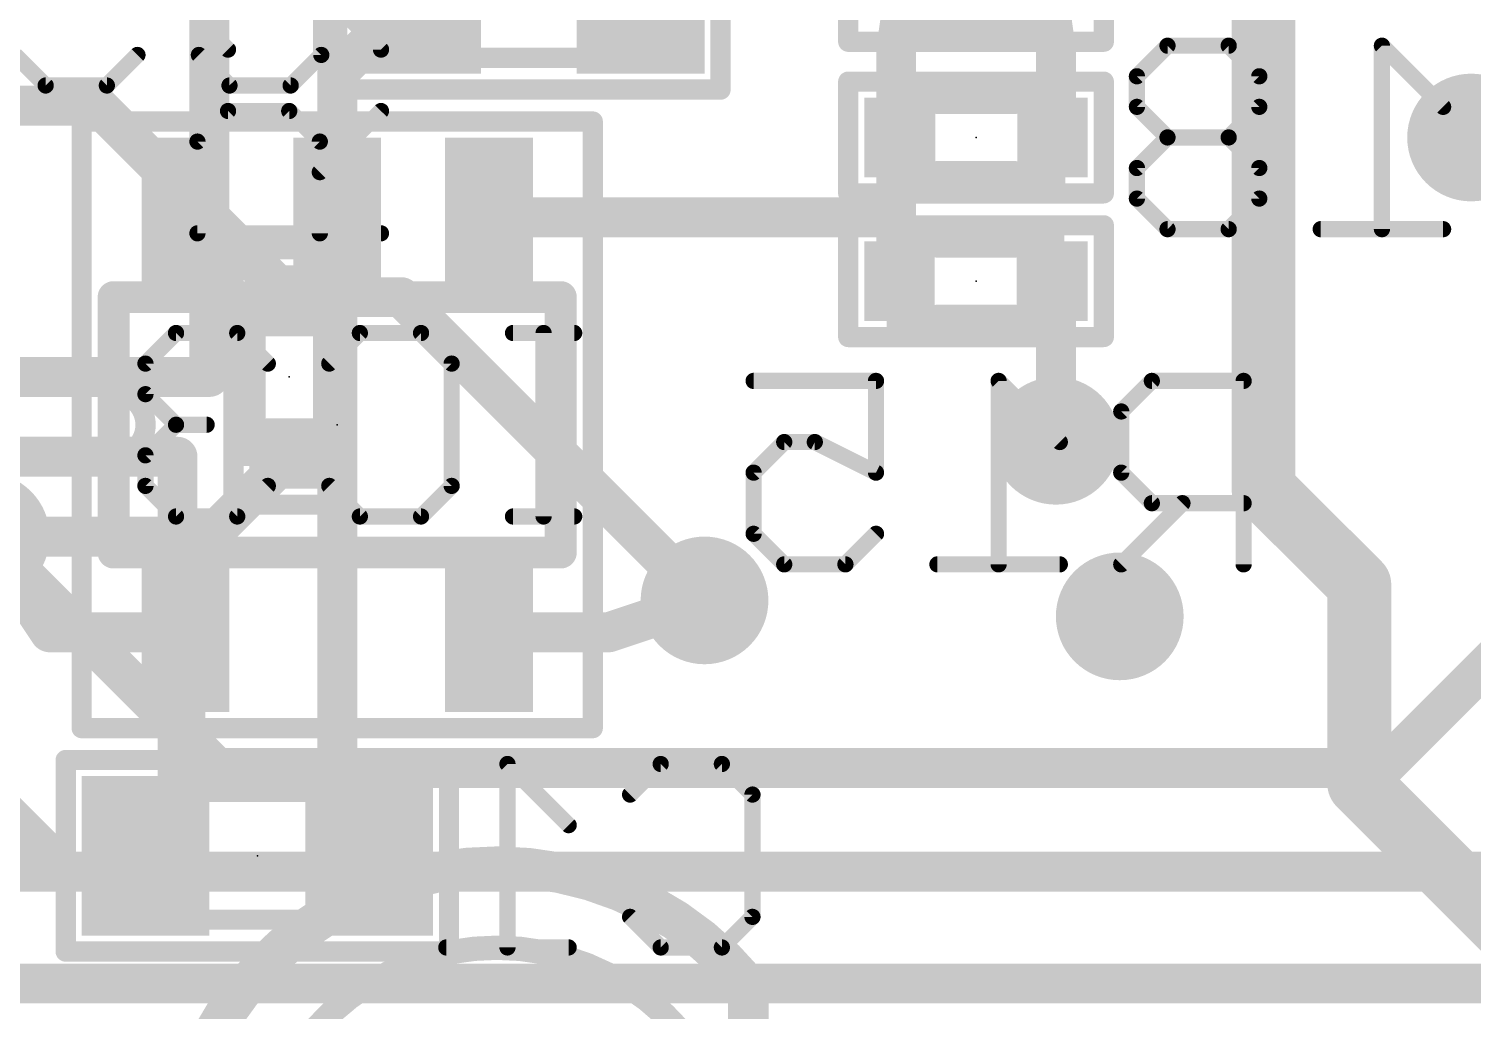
# Model space of a CAD drawing. Extents: x -10.2 to 70.2, y -5.2 to 30.2.
# Drawn here: x 24.07 to 33.11, y 12.13 to 18.28 of the extents above; entities that cross this region are included whole.
import ezdxf

# ---------------------------------------------------------------- set-up
doc = ezdxf.new("R2010")
doc.units = 0
for name, color, linetype in [('1', 22, 'CONTINUOUS'), ('16', 175, 'CONTINUOUS'), ('18', 82, 'CONTINUOUS'), ('21', 253, 'CONTINUOUS'), ('22', 253, 'CONTINUOUS'), ('23', 7, 'CONTINUOUS'), ('24', 7, 'CONTINUOUS'), ('25', 253, 'CONTINUOUS'), ('26', 253, 'CONTINUOUS'), ('51', 253, 'CONTINUOUS'), ('52', 253, 'CONTINUOUS')]:
    doc.layers.add(name, color=color, linetype=linetype)

# ---------------------------------------------------------------- blocks, each defined once
blk = doc.blocks.new('RECT')
blk.add_solid([(-0.5, -0.5), (0.5, -0.5), (-0.5, 0.5), (0.5, 0.5)])
blk = doc.blocks.new('ROUNDV')
at = {"const_width": 0.5}
blk.add_lwpolyline([(0, -0.25, 1), (0, 0.25, 1), (0, -0.25)], format="xyb", dxfattribs=at)

msp = doc.modelspace()

# ---------------------------------------------------------------- linework, layer by layer
at = {"layer": '1', "const_width": 0.25}
for points in [[(24.5, 17.8), (21.6, 17.8)], [(24.5, 17.8), (25.7, 16.6)], [(26.4, 16.6), (25.7, 16.6)], [(28.3, 14.7), (26.4, 16.6)], [(25.7, 15.6), (25.2, 15.1)], [(25.25, 13.65), (23.8, 15.1)], [(25.2, 15.1), (23.8, 15.1)], [(33.85, 14.95), (32.55, 13.65)], [(23.3, 14), (24.3, 13)], [(32.55, 13.65), (25.25, 13.65)], [(34.5, 13), (24.3, 13)], [(23.8, 12.3), (34.8, 12.3)]]:
    msp.add_lwpolyline(points, dxfattribs=at)
at = {"layer": '1', "const_width": 0.125}
for points in [[(24.5442, 17.8442, 1), (24.4558, 17.7558)], [(24.5, 17.7375, 1), (24.5, 17.8625)], [(25.7, 16.6625, 1), (25.7, 16.5375)], [(26.4442, 16.6442, 1), (26.3558, 16.5558)], [(26.4, 16.5375, 1), (26.4, 16.6625)], [(25.6558, 16.5558, 1), (25.7442, 16.6442)], [(25.7442, 15.5558, 1), (25.6558, 15.6442)], [(25.1558, 15.1442, 1), (25.2442, 15.0558)], [(25.2, 15.0375, 1), (25.2, 15.1625)], [(28.2558, 14.6558, 1), (28.3442, 14.7442)], [(25.25, 13.7125, 1), (25.25, 13.5875)], [(25.2058, 13.6058, 1), (25.2942, 13.6942)], [(32.5058, 13.6942, 1), (32.5942, 13.6058)], [(32.55, 13.5875, 1), (32.55, 13.7125)], [(24.3, 13.0625, 1), (24.3, 12.9375)], [(24.2558, 12.9558, 1), (24.3442, 13.0442)]]:
    msp.add_lwpolyline(points, format="xyb", dxfattribs=at)
at = {"layer": '16'}
for points, const_width in [([(25.2, 16.1), (25.2, 22.4)], 0.25), ([(31.8, 15.4), (31.8, 19.1)], 0.4), ([(26, 18), (26.5, 18.5)], 0.25), ([(29.5, 18.15), (29.55, 18.5)], 0.25), ([(30.45, 18.5), (30.5, 18.15)], 0.25), ([(29.5, 17.6), (29.5, 18.15)], 0.25), ([(30.5, 18.15), (30.5, 17.6)], 0.25), ([(26, 17.1), (26, 18)], 0.25), ([(29.5, 16.7), (29.5, 17.6)], 0.25), ([(26, 13.3), (26, 17.1)], 0.25), ([(26.95, 17.1), (29.5, 17.1)], 0.25), ([(29.5, 17.1), (29.5, 16.7)], 0.25), ([(30.5, 16.7), (30.5, 15.7)], 0.25), ([(18.7, 16.1), (25.2, 16.1)], 0.25), ([(30.5, 15.7), (30.5, 15.6)], 0.25), ([(25, 15.6), (15.5, 15.6)], 0.25), ([(25, 13), (25, 15.6)], 0.25), ([(32.4, 14.8), (31.8, 15.4)], 0.4), ([(23.8, 15.1), (24.2, 14.5)], 0.25), ([(32.4, 13.55), (32.4, 14.8)], 0.4), ([(28.3, 14.7), (27.7, 14.5)], 0.25), ([(24.2, 14.5), (25.05, 14.5)], 0.25), ([(25.05, 13.35), (25.05, 14.5)], 0.25), ([(27.7, 14.5), (26.95, 14.5)], 0.25), ([(33.5682, 12.3818), (32.4, 13.55)], 0.4), ([(24.8, 13.1), (25.05, 13.35)], 0.25), ([(26.2, 13.1), (26, 13.3)], 0.25), ([(17.9, 13), (25, 13)], 0.25)]:
    msp.add_lwpolyline(points, dxfattribs=dict(at, const_width=const_width))
for points, const_width in [([(29.5625, 18.15, 1), (29.4375, 18.15)], 0.125), ([(30.5625, 18.15, 1), (30.4375, 18.15)], 0.125), ([(29.4381, 18.1588, 1), (29.5619, 18.1412)], 0.125), ([(30.4381, 18.1412, 1), (30.5619, 18.1588)], 0.125), ([(26.0625, 18, 1), (25.9375, 18)], 0.125), ([(25.9558, 18.0442, 1), (26.0442, 17.9558)], 0.125), ([(29.5625, 17.6, 1), (29.4375, 17.6)], 0.125), ([(29.4375, 17.6, 1), (29.5625, 17.6)], 0.125), ([(30.4375, 17.6, 1), (30.5625, 17.6)], 0.125), ([(26.0625, 17.1, 1), (25.9375, 17.1)], 0.125), ([(26.95, 17.1625, 1), (26.95, 17.0375)], 0.125), ([(29.5625, 17.1, 1), (29.4375, 17.1)], 0.125), ([(29.5, 17.0375, 1), (29.5, 17.1625)], 0.125), ([(25.9375, 17.1, 1), (26.0625, 17.1)], 0.125), ([(30.5625, 16.7, 1), (30.4375, 16.7)], 0.125), ([(29.4375, 16.7, 1), (29.5625, 16.7)], 0.125), ([(29.4375, 16.7, 1), (29.5625, 16.7)], 0.125), ([(25.2, 16.0375, 1), (25.2, 16.1625)], 0.125), ([(25.1375, 16.1, 1), (25.2625, 16.1)], 0.125), ([(30.5625, 15.7, 1), (30.4375, 15.7)], 0.125), ([(25.0625, 15.6, 1), (24.9375, 15.6)], 0.125), ([(25, 15.5375, 1), (25, 15.6625)], 0.125), ([(30.4375, 15.7, 1), (30.5625, 15.7)], 0.125), ([(30.4375, 15.6, 1), (30.5625, 15.6)], 0.125), ([(31.8707, 15.4707, 1), (31.7293, 15.3293)], 0.2), ([(31.7, 15.4, 1), (31.9, 15.4)], 0.2), ([(32.5, 14.8, 1), (32.3, 14.8)], 0.2), ([(32.3293, 14.7293, 1), (32.4707, 14.8707)], 0.2), ([(28.3198, 14.6407, 1), (28.2802, 14.7593)], 0.125), ([(24.2, 14.5625, 1), (24.2, 14.4375)], 0.125), ([(24.148, 14.4653, 1), (24.252, 14.5347)], 0.125), ([(25.1125, 14.5, 1), (24.9875, 14.5)], 0.125), ([(25.05, 14.4375, 1), (25.05, 14.5625)], 0.125), ([(26.95, 14.5625, 1), (26.95, 14.4375)], 0.125), ([(27.6802, 14.5593, 1), (27.7198, 14.4407)], 0.125), ([(27.7, 14.4375, 1), (27.7, 14.5625)], 0.125), ([(32.4707, 13.6207, 1), (32.3293, 13.4793)], 0.2), ([(32.3, 13.55, 1), (32.5, 13.55)], 0.2), ([(25.0942, 13.3058, 1), (25.0058, 13.3942)], 0.125), ([(24.9875, 13.35, 1), (25.1125, 13.35)], 0.125), ([(26.0442, 13.3442, 1), (25.9558, 13.2558)], 0.125), ([(25.9375, 13.3, 1), (26.0625, 13.3)], 0.125), ([(24.7558, 13.1442, 1), (24.8442, 13.0558)], 0.125), ([(26.1558, 13.0558, 1), (26.2442, 13.1442)], 0.125), ([(25, 12.9375, 1), (25, 13.0625)], 0.125), ([(24.9375, 13, 1), (25.0625, 13)], 0.125)]:
    msp.add_lwpolyline(points, format="xyb", dxfattribs=dict(at, const_width=const_width))
at = {"layer": '21', "const_width": 0.127}
for points in [[(25.35, 15.3), (25.35, 16.9)], [(25.35, 16.9), (26.05, 16.9)], [(26.05, 16.9), (26.05, 15.3)], [(26.05, 15.3), (25.35, 15.3)]]:
    msp.add_lwpolyline(points, dxfattribs=at)
at = {"layer": '21'}
for points, const_width in [([(25.35, 16.9318, 1), (25.35, 16.8683)], 0.0635), ([(25.3818, 16.9, 1), (25.3183, 16.9)], 0.0635), ([(26.0817, 16.9, 1), (26.0183, 16.9)], 0.0635), ([(26.05, 16.8683, 1), (26.05, 16.9318)], 0.0635), ([(25.35, 15.3318, 1), (25.35, 15.2683)], 0.0635), ([(26.05, 15.2683, 1), (26.05, 15.3318)], 0.0635), ([(25.3183, 15.3, 1), (25.3818, 15.3)], 0.0635), ([(26.0183, 15.3, 1), (26.0817, 15.3)], 0.0635), ([(27, 13.032, 0.277), (25.2071, 11.9562)], 0.254), ([(28.561, 12.3009, 0.2226), (27, 13.032)], 0.254), ([(27, 13.0955, 1), (27, 12.9685)], 0.127), ([(27, 12.9685, 1), (27, 13.0955)], 0.127), ([(27, 12.524, 0.2361), (25.7808, 11.9144)], 0.1524), ([(28.2401, 11.8858, 0.2422), (27, 12.524)], 0.1524), ([(27, 12.5621, 1), (27, 12.4859)], 0.0762), ([(27, 12.4859, 1), (27, 12.5621)], 0.0762), ([(28.5122, 12.2602, 1), (28.6098, 12.3416)], 0.127)]:
    msp.add_lwpolyline(points, format="xyb", dxfattribs=dict(at, const_width=const_width))
at = {"layer": '22'}
for points, const_width in [([(26, 19.1), (26, 17.9)], 0.127), ([(28.4, 17.9), (28.4, 19.1)], 0.127), ([(29.2, 18.8), (29.2, 18.2)], 0.127), ([(30.8, 18.2), (30.8, 18.8)], 0.127), ([(29.2, 18.2), (30.8, 18.2)], 0.127), ([(30.8, 17.95), (29.2, 17.95)], 0.127), ([(29.2, 17.95), (29.2, 17.25)], 0.127), ([(30.8, 17.25), (30.8, 17.95)], 0.127), ([(26, 17.9), (28.4, 17.9)], 0.127), ([(27.6, 17.7), (24.4, 17.7)], 0.127), ([(24.4, 17.7), (24.4, 13.9)], 0.127), ([(27.6, 13.9), (27.6, 17.7)], 0.127), ([(29.2, 17.25), (30.8, 17.25)], 0.127), ([(30.8, 17.05), (29.2, 17.05)], 0.127), ([(29.2, 17.05), (29.2, 16.35)], 0.127), ([(30.8, 16.35), (30.8, 17.05)], 0.127), ([(24.6, 16), (24.6, 16.3)], 0.2), ([(27.4, 15.3), (27.4, 16.3)], 0.2), ([(29.2, 16.35), (30.8, 16.35)], 0.127), ([(24.6, 15.6), (24.6, 16)], 0.2), ([(24.6, 15.3), (24.6, 15.6)], 0.2), ([(25.6, 15), (26.4, 15)], 0.2), ([(24.4, 13.9), (27.6, 13.9)], 0.127), ([(26.7, 13.7), (24.3, 13.7)], 0.127), ([(24.3, 13.7), (24.3, 12.5)], 0.127), ([(26.7, 12.5), (26.7, 13.7)], 0.127), ([(24.3, 12.5), (26.7, 12.5)], 0.127), ([(40, 12.27), (20, 12.27)], 0.127)]:
    msp.add_lwpolyline(points, dxfattribs=dict(at, const_width=const_width))
for points, const_width in [([(29.2, 18.2317, 1), (29.2, 18.1683)], 0.0635), ([(30.8, 18.1683, 1), (30.8, 18.2317)], 0.0635), ([(29.1683, 18.2, 1), (29.2318, 18.2)], 0.0635), ([(30.7683, 18.2, 1), (30.8317, 18.2)], 0.0635), ([(29.2318, 17.95, 1), (29.1683, 17.95)], 0.0635), ([(29.2, 17.9817, 1), (29.2, 17.9183)], 0.0635), ([(30.8317, 17.95, 1), (30.7683, 17.95)], 0.0635), ([(30.8, 17.9183, 1), (30.8, 17.9817)], 0.0635), ([(26, 17.9318, 1), (26, 17.8683)], 0.0635), ([(25.9683, 17.9, 1), (26.0317, 17.9)], 0.0635), ([(28.3683, 17.9, 1), (28.4318, 17.9)], 0.0635), ([(28.4, 17.8683, 1), (28.4, 17.9318)], 0.0635), ([(24.4, 17.7317, 1), (24.4, 17.6683)], 0.0635), ([(24.4318, 17.7, 1), (24.3683, 17.7)], 0.0635), ([(27.6318, 17.7, 1), (27.5683, 17.7)], 0.0635), ([(27.6, 17.6683, 1), (27.6, 17.7317)], 0.0635), ([(29.2, 17.2817, 1), (29.2, 17.2183)], 0.0635), ([(29.1683, 17.25, 1), (29.2318, 17.25)], 0.0635), ([(30.7683, 17.25, 1), (30.8317, 17.25)], 0.0635), ([(30.8, 17.2183, 1), (30.8, 17.2817)], 0.0635), ([(29.2, 17.0817, 1), (29.2, 17.0183)], 0.0635), ([(29.2318, 17.05, 1), (29.1683, 17.05)], 0.0635), ([(30.8317, 17.05, 1), (30.7683, 17.05)], 0.0635), ([(30.8, 17.0183, 1), (30.8, 17.0817)], 0.0635), ([(24.65, 16.3, 1), (24.55, 16.3)], 0.1), ([(27.45, 16.3, 1), (27.35, 16.3)], 0.1), ([(29.2, 16.3818, 1), (29.2, 16.3183)], 0.0635), ([(29.1683, 16.35, 1), (29.2318, 16.35)], 0.0635), ([(30.7683, 16.35, 1), (30.8317, 16.35)], 0.0635), ([(30.8, 16.3183, 1), (30.8, 16.3818)], 0.0635), ([(24.65, 16, 1), (24.55, 16)], 0.1), ([(24.55, 16, 1), (24.65, 16)], 0.1), ([(24.6, 15.6, 1), (24.6, 16)], 0.127), ([(24.6, 16.0317, 1), (24.6, 15.9682)], 0.0635), ([(24.65, 15.6, 1), (24.55, 15.6)], 0.1), ([(24.55, 15.6, 1), (24.65, 15.6)], 0.1), ([(24.6, 15.6318, 1), (24.6, 15.5683)], 0.0635), ([(24.55, 15.3, 1), (24.65, 15.3)], 0.1), ([(27.35, 15.3, 1), (27.45, 15.3)], 0.1), ([(25.6, 15.05, 1), (25.6, 14.95)], 0.1), ([(26.4, 14.95, 1), (26.4, 15.05)], 0.1), ([(24.4, 13.9318, 1), (24.4, 13.8682)], 0.0635), ([(24.3683, 13.9, 1), (24.4318, 13.9)], 0.0635), ([(27.5683, 13.9, 1), (27.6318, 13.9)], 0.0635), ([(27.6, 13.8682, 1), (27.6, 13.9318)], 0.0635), ([(24.3, 13.7318, 1), (24.3, 13.6683)], 0.0635), ([(24.3317, 13.7, 1), (24.2683, 13.7)], 0.0635), ([(26.7318, 13.7, 1), (26.6683, 13.7)], 0.0635), ([(26.7, 13.6683, 1), (26.7, 13.7318)], 0.0635), ([(24.3, 12.5318, 1), (24.3, 12.4682)], 0.0635), ([(26.7, 12.4682, 1), (26.7, 12.5318)], 0.0635), ([(24.2683, 12.5, 1), (24.3317, 12.5)], 0.0635), ([(26.6683, 12.5, 1), (26.7318, 12.5)], 0.0635)]:
    msp.add_lwpolyline(points, format="xyb", dxfattribs=dict(at, const_width=const_width))
at = {"layer": '23'}
msp.add_point((25.7, 16.1), dxfattribs=at)
at = {"layer": '24'}
for p in [(30, 17.6), (30, 16.7), (26, 15.8), (25.5, 13.1)]:
    msp.add_point(p, dxfattribs=at)
at = {"layer": '25', "const_width": 0.1016}
for points in [[(26.2742, 18.1508), (25.5079, 18.917)], [(26.2742, 18.917), (26.2742, 18.1508)], [(25.1248, 18.3424), (25.3164, 18.1508)], [(25.1248, 17.5745), (25.3164, 17.7661)], [(25.3164, 17.7661), (25.6995, 17.7661)], [(25.6995, 17.7661), (25.8911, 17.5745)], [(25.8911, 17.3829), (26.2742, 17.7661)], [(25.1248, 16.9998), (25.1248, 17.5745)], [(25.8911, 17.5745), (25.8911, 16.9998)], [(26.2742, 16.9998), (25.1248, 16.9998)]]:
    msp.add_lwpolyline(points, dxfattribs=at)
at = {"layer": '25', "const_width": 0.0508}
for points in [[(25.2984, 18.1328, 1), (25.3343, 18.1688)], [(26.2488, 18.1508, 1), (26.2996, 18.1508)], [(26.2562, 18.1328, 1), (26.2922, 18.1688)], [(25.3164, 17.7915, 1), (25.3164, 17.7407)], [(25.3343, 17.7481, 1), (25.2984, 17.784)], [(25.7175, 17.784, 1), (25.6815, 17.7481)], [(25.6995, 17.7407, 1), (25.6995, 17.7915)], [(26.2922, 17.7481, 1), (26.2562, 17.784)], [(25.1502, 17.5745, 1), (25.0994, 17.5745)], [(25.9165, 17.5745, 1), (25.8657, 17.5745)], [(25.1069, 17.5925, 1), (25.1428, 17.5565)], [(25.8731, 17.5565, 1), (25.909, 17.5925)], [(25.8731, 17.4009, 1), (25.909, 17.365)], [(25.1248, 17.0252, 1), (25.1248, 16.9744)], [(25.0994, 16.9998, 1), (25.1502, 16.9998)], [(25.8657, 16.9998, 1), (25.9165, 16.9998)], [(26.2742, 16.9744, 1), (26.2742, 17.0252)]]:
    msp.add_lwpolyline(points, format="xyb", dxfattribs=at)
at = {"layer": '26', "const_width": 0.1016}
for points in [[(25.9002, 18.8836), (25.9002, 18.1174)], [(23.9829, 18.1174), (24.1745, 17.9258)], [(24.5576, 17.9258), (24.7492, 18.1174)], [(25.3255, 17.9258), (25.1339, 18.1174)], [(25.9002, 18.1174), (25.7086, 17.9258)], [(31.199, 18.1752), (31.0075, 17.9836)], [(31.5822, 18.1752), (31.199, 18.1752)], [(31.7737, 17.9836), (31.5822, 18.1752)], [(32.9247, 17.7921), (32.5416, 18.1752)], [(32.5416, 18.1752), (32.5416, 17.0258)], [(31.0075, 17.9836), (31.0075, 17.7921)], [(31.7737, 17.7921), (31.7737, 17.9836)], [(24.1745, 17.9258), (24.5576, 17.9258)], [(25.7086, 17.9258), (25.3255, 17.9258)], [(31.0075, 17.7921), (31.199, 17.6005)], [(31.5822, 17.6005), (31.7737, 17.7921)], [(31.199, 17.6005), (31.0075, 17.4089)], [(31.5822, 17.6005), (31.199, 17.6005)], [(31.7737, 17.4089), (31.5822, 17.6005)], [(31.0075, 17.4089), (31.0075, 17.2174)], [(31.7737, 17.2174), (31.7737, 17.4089)], [(31.0075, 17.2174), (31.199, 17.0258)], [(31.5822, 17.0258), (31.7737, 17.2174)], [(31.199, 17.0258), (31.5822, 17.0258)], [(32.9247, 17.0258), (32.1584, 17.0258)], [(24.9909, 16.3752), (24.7993, 16.1836)], [(25.374, 16.3752), (24.9909, 16.3752)], [(25.5655, 16.1836), (25.374, 16.3752)], [(25.9503, 16.1836), (26.1418, 16.3752)], [(26.1418, 16.3752), (26.525, 16.3752)], [(26.525, 16.3752), (26.7165, 16.1836)], [(27.4838, 16.3752), (27.1007, 16.3752)], [(27.2923, 15.2258), (27.2923, 16.3752)], [(24.7993, 16.1836), (24.7993, 15.9921)], [(26.7165, 16.1836), (26.7165, 15.4174)], [(28.6075, 16.0752), (29.3737, 16.0752)], [(29.3737, 16.0752), (29.3737, 15.5005)], [(30.5247, 15.6921), (30.1416, 16.0752)], [(30.1416, 16.0752), (30.1416, 14.9258)], [(31.101, 16.0752), (30.9094, 15.8836)], [(31.6757, 16.0752), (31.101, 16.0752)], [(31.6757, 14.9258), (31.6757, 16.0752)], [(24.7993, 15.9921), (24.9909, 15.8005)], [(30.9094, 15.8836), (30.9094, 15.5005)], [(24.9909, 15.8005), (24.7993, 15.6089)], [(24.9909, 15.8005), (25.1824, 15.8005)], [(28.799, 15.6921), (28.6075, 15.5005)], [(28.9906, 15.6921), (28.799, 15.6921)], [(29.3737, 15.5005), (28.9906, 15.6921)], [(24.7993, 15.6089), (24.7993, 15.4174)], [(28.6075, 15.5005), (28.6075, 15.1174)], [(30.9094, 15.5005), (31.101, 15.3089)], [(24.7993, 15.4174), (24.9909, 15.2258)], [(25.374, 15.2258), (25.5655, 15.4174)], [(26.1418, 15.2258), (25.9503, 15.4174)], [(26.7165, 15.4174), (26.525, 15.2258)], [(24.9909, 15.2258), (25.374, 15.2258)], [(26.525, 15.2258), (26.1418, 15.2258)], [(27.4838, 15.2258), (27.1007, 15.2258)], [(31.2926, 15.3089), (30.9094, 14.9258)], [(31.101, 15.3089), (31.6757, 15.3089)], [(28.6075, 15.1174), (28.799, 14.9258)], [(29.1822, 14.9258), (29.3737, 15.1174)], [(28.799, 14.9258), (29.1822, 14.9258)], [(30.5247, 14.9258), (29.7584, 14.9258)], [(27.4492, 13.2921), (27.0661, 13.6752)], [(27.0661, 13.6752), (27.0661, 12.5258)], [(27.8339, 13.4836), (28.0255, 13.6752)], [(28.0255, 13.6752), (28.4086, 13.6752)], [(28.4086, 13.6752), (28.6002, 13.4836)], [(28.6002, 13.4836), (28.6002, 12.7174)], [(28.0255, 12.5258), (27.8339, 12.7174)], [(28.6002, 12.7174), (28.4086, 12.5258)], [(27.4492, 12.5258), (26.683, 12.5258)], [(28.4086, 12.5258), (28.0255, 12.5258)]]:
    msp.add_lwpolyline(points, dxfattribs=at)
at = {"layer": '26', "const_width": 0.0508}
for points in [[(24.7672, 18.0994, 1), (24.7312, 18.1353)], [(25.1519, 18.1353, 1), (25.116, 18.0994)], [(25.9181, 18.0994, 1), (25.8822, 18.1353)], [(31.199, 18.2006, 1), (31.199, 18.1498)], [(31.217, 18.1572, 1), (31.1811, 18.1931)], [(31.6001, 18.1931, 1), (31.5642, 18.1572)], [(31.5822, 18.1498, 1), (31.5822, 18.2006)], [(32.567, 18.1752, 1), (32.5162, 18.1752)], [(32.5595, 18.1931, 1), (32.5236, 18.1572)], [(25.8748, 18.1174, 1), (25.9256, 18.1174)], [(31.0329, 17.9836, 1), (30.9821, 17.9836)], [(30.9895, 18.0016, 1), (31.0254, 17.9657)], [(31.7991, 17.9836, 1), (31.7483, 17.9836)], [(31.7558, 17.9657, 1), (31.7917, 18.0016)], [(24.1745, 17.9512, 1), (24.1745, 17.9004)], [(24.1565, 17.9078, 1), (24.1925, 17.9438)], [(24.5397, 17.9438, 1), (24.5756, 17.9078)], [(24.5576, 17.9004, 1), (24.5576, 17.9512)], [(25.3255, 17.9512, 1), (25.3255, 17.9004)], [(25.3075, 17.9078, 1), (25.3435, 17.9438)], [(25.6907, 17.9438, 1), (25.7266, 17.9078)], [(25.7086, 17.9004, 1), (25.7086, 17.9512)], [(31.0254, 17.81, 1), (30.9895, 17.7741)], [(30.9821, 17.7921, 1), (31.0329, 17.7921)], [(31.7483, 17.7921, 1), (31.7991, 17.7921)], [(31.7917, 17.7741, 1), (31.7558, 17.81)], [(32.9067, 17.7741, 1), (32.9427, 17.81)], [(31.199, 17.6259, 1), (31.199, 17.5751)], [(31.217, 17.5825, 1), (31.1811, 17.6185)], [(31.1811, 17.5825, 1), (31.217, 17.6185)], [(31.6001, 17.6185, 1), (31.5642, 17.5825)], [(31.5642, 17.6185, 1), (31.6001, 17.5825)], [(31.5822, 17.5751, 1), (31.5822, 17.6259)], [(31.0329, 17.4089, 1), (30.9821, 17.4089)], [(30.9895, 17.4269, 1), (31.0254, 17.391)], [(31.7991, 17.4089, 1), (31.7483, 17.4089)], [(31.7558, 17.391, 1), (31.7917, 17.4269)], [(31.0254, 17.2353, 1), (30.9895, 17.1994)], [(31.7917, 17.1994, 1), (31.7558, 17.2353)], [(30.9821, 17.2174, 1), (31.0329, 17.2174)], [(31.7483, 17.2174, 1), (31.7991, 17.2174)], [(31.199, 17.0512, 1), (31.199, 17.0004)], [(31.1811, 17.0078, 1), (31.217, 17.0438)], [(31.5642, 17.0438, 1), (31.6001, 17.0078)], [(31.5822, 17.0004, 1), (31.5822, 17.0512)], [(32.1584, 17.0512, 1), (32.1584, 17.0004)], [(32.5162, 17.0258, 1), (32.567, 17.0258)], [(32.9247, 17.0004, 1), (32.9247, 17.0512)], [(24.9909, 16.4006, 1), (24.9909, 16.3498)], [(25.0088, 16.3572, 1), (24.9729, 16.3931)], [(25.3919, 16.3931, 1), (25.356, 16.3572)], [(25.374, 16.3498, 1), (25.374, 16.4006)], [(26.1418, 16.4006, 1), (26.1418, 16.3498)], [(26.1598, 16.3572, 1), (26.1239, 16.3931)], [(26.5429, 16.3931, 1), (26.507, 16.3572)], [(26.525, 16.3498, 1), (26.525, 16.4006)], [(27.1007, 16.4006, 1), (27.1007, 16.3498)], [(27.3177, 16.3752, 1), (27.2669, 16.3752)], [(27.4838, 16.3498, 1), (27.4838, 16.4006)], [(24.8247, 16.1836, 1), (24.7739, 16.1836)], [(24.7813, 16.2016, 1), (24.8172, 16.1657)], [(25.5476, 16.1657, 1), (25.5835, 16.2016)], [(25.9323, 16.2016, 1), (25.9682, 16.1657)], [(26.7419, 16.1836, 1), (26.6911, 16.1836)], [(26.6986, 16.1657, 1), (26.7345, 16.2016)], [(28.6075, 16.1006, 1), (28.6075, 16.0498)], [(29.3991, 16.0752, 1), (29.3483, 16.0752)], [(29.3737, 16.0498, 1), (29.3737, 16.1006)], [(30.167, 16.0752, 1), (30.1162, 16.0752)], [(30.1595, 16.0931, 1), (30.1236, 16.0572)], [(31.101, 16.1006, 1), (31.101, 16.0498)], [(31.1189, 16.0572, 1), (31.083, 16.0931)], [(31.7011, 16.0752, 1), (31.6503, 16.0752)], [(31.6757, 16.0498, 1), (31.6757, 16.1006)], [(24.8172, 16.01, 1), (24.7813, 15.9741)], [(24.7739, 15.9921, 1), (24.8247, 15.9921)], [(30.9348, 15.8836, 1), (30.884, 15.8836)], [(30.8915, 15.9016, 1), (30.9274, 15.8657)], [(24.9909, 15.8259, 1), (24.9909, 15.7751)], [(25.0088, 15.7825, 1), (24.9729, 15.8185)], [(24.9729, 15.7825, 1), (25.0088, 15.8185)], [(25.1824, 15.7751, 1), (25.1824, 15.8259)], [(28.799, 15.7175, 1), (28.799, 15.6667)], [(28.817, 15.6741, 1), (28.7811, 15.71)], [(29.0019, 15.7148, 1), (28.9792, 15.6693)], [(28.9906, 15.6667, 1), (28.9906, 15.7175)], [(30.5067, 15.6741, 1), (30.5427, 15.71)], [(24.8247, 15.6089, 1), (24.7739, 15.6089)], [(24.7813, 15.6269, 1), (24.8172, 15.591)], [(28.6329, 15.5005, 1), (28.5821, 15.5005)], [(29.3624, 15.4778, 1), (29.3851, 15.5232)], [(30.9274, 15.5185, 1), (30.8915, 15.4825)], [(24.8172, 15.4353, 1), (24.7813, 15.3994)], [(25.5835, 15.3994, 1), (25.5476, 15.4353)], [(25.9682, 15.4353, 1), (25.9323, 15.3994)], [(26.7345, 15.3994, 1), (26.6986, 15.4353)], [(28.5895, 15.5185, 1), (28.6254, 15.4825)], [(29.3483, 15.5005, 1), (29.3991, 15.5005)], [(30.884, 15.5005, 1), (30.9348, 15.5005)], [(24.7739, 15.4174, 1), (24.8247, 15.4174)], [(26.6911, 15.4174, 1), (26.7419, 15.4174)], [(24.9909, 15.2512, 1), (24.9909, 15.2004)], [(25.374, 15.2004, 1), (25.374, 15.2512)], [(26.1418, 15.2512, 1), (26.1418, 15.2004)], [(26.525, 15.2004, 1), (26.525, 15.2512)], [(27.1007, 15.2512, 1), (27.1007, 15.2004)], [(27.4838, 15.2004, 1), (27.4838, 15.2512)], [(31.101, 15.3343, 1), (31.101, 15.2835)], [(31.083, 15.291, 1), (31.1189, 15.3269)], [(31.3105, 15.291, 1), (31.2746, 15.3269)], [(31.6757, 15.2835, 1), (31.6757, 15.3343)], [(24.9729, 15.2078, 1), (25.0088, 15.2438)], [(25.356, 15.2438, 1), (25.3919, 15.2078)], [(26.1239, 15.2078, 1), (26.1598, 15.2438)], [(26.507, 15.2438, 1), (26.5429, 15.2078)], [(27.2669, 15.2258, 1), (27.3177, 15.2258)], [(28.6254, 15.1353, 1), (28.5895, 15.0994)], [(28.5821, 15.1174, 1), (28.6329, 15.1174)], [(29.3917, 15.0994, 1), (29.3558, 15.1353)], [(28.799, 14.9512, 1), (28.799, 14.9004)], [(28.7811, 14.9078, 1), (28.817, 14.9438)], [(29.1642, 14.9438, 1), (29.2001, 14.9078)], [(29.1822, 14.9004, 1), (29.1822, 14.9512)], [(29.7584, 14.9512, 1), (29.7584, 14.9004)], [(30.1162, 14.9258, 1), (30.167, 14.9258)], [(30.5247, 14.9004, 1), (30.5247, 14.9512)], [(30.8915, 14.9438, 1), (30.9274, 14.9078)], [(31.6503, 14.9258, 1), (31.7011, 14.9258)], [(27.0915, 13.6752, 1), (27.0407, 13.6752)], [(27.084, 13.6931, 1), (27.0481, 13.6572)], [(28.0255, 13.7006, 1), (28.0255, 13.6498)], [(28.0435, 13.6572, 1), (28.0075, 13.6931)], [(28.4266, 13.6931, 1), (28.3907, 13.6572)], [(28.4086, 13.6498, 1), (28.4086, 13.7006)], [(27.816, 13.5016, 1), (27.8519, 13.4657)], [(28.6256, 13.4836, 1), (28.5748, 13.4836)], [(28.5822, 13.4657, 1), (28.6181, 13.5016)], [(27.4312, 13.2741, 1), (27.4672, 13.31)], [(27.8519, 12.7353, 1), (27.816, 12.6994)], [(28.5748, 12.7174, 1), (28.6256, 12.7174)], [(28.6181, 12.6994, 1), (28.5822, 12.7353)], [(26.683, 12.5512, 1), (26.683, 12.5004)], [(27.4492, 12.5004, 1), (27.4492, 12.5512)], [(28.0255, 12.5512, 1), (28.0255, 12.5004)], [(28.0075, 12.5078, 1), (28.0435, 12.5438)], [(28.3907, 12.5438, 1), (28.4266, 12.5078)], [(28.4086, 12.5004, 1), (28.4086, 12.5512)], [(27.0407, 12.5258, 1), (27.0915, 12.5258)]]:
    msp.add_lwpolyline(points, format="xyb", dxfattribs=at)
at = {"layer": '51'}
for points, const_width in [([(25.476, 15.855), (25.476, 16.345)], 0.1524), ([(25.924, 16.345), (25.924, 15.855)], 0.1524), ([(28.5748, 9.73), (28.5748, 12.27)], 0.254)]:
    msp.add_lwpolyline(points, dxfattribs=dict(at, const_width=const_width))
for points, const_width in [([(25.5141, 16.345, 1), (25.4379, 16.345)], 0.0762), ([(25.9621, 16.345, 1), (25.8859, 16.345)], 0.0762), ([(25.4379, 15.855, 1), (25.5141, 15.855)], 0.0762), ([(25.8859, 15.855, 1), (25.9621, 15.855)], 0.0762), ([(28.6383, 12.27, 1), (28.5113, 12.27)], 0.127)]:
    msp.add_lwpolyline(points, format="xyb", dxfattribs=dict(at, const_width=const_width))
at = {"layer": '52'}
for points, const_width in [([(26.4, 18.1), (26.4, 18.9)], 0.127), ([(28, 18.9), (28, 18.1)], 0.127), ([(28, 18.1), (26.4, 18.1)], 0.127), ([(30.245, 17.824), (29.755, 17.824)], 0.1524), ([(29.755, 17.376), (30.245, 17.376)], 0.1524), ([(30.245, 16.924), (29.755, 16.924)], 0.1524), ([(24.6, 16.6), (27.4, 16.6)], 0.2), ([(24.6, 15), (24.6, 16.6)], 0.2), ([(27.4, 16.6), (27.4, 15)], 0.2), ([(29.755, 16.476), (30.245, 16.476)], 0.1524), ([(27.4, 15), (24.6, 15)], 0.2), ([(24.7, 12.7), (24.7, 13.5)], 0.127), ([(24.7, 13.5), (26.3, 13.5)], 0.127), ([(26.3, 13.5), (26.3, 12.7)], 0.127), ([(26.3, 12.7), (24.7, 12.7)], 0.127)]:
    msp.add_lwpolyline(points, dxfattribs=dict(at, const_width=const_width))
for points, const_width in [([(26.4, 18.1318, 1), (26.4, 18.0683)], 0.0635), ([(26.3683, 18.1, 1), (26.4318, 18.1)], 0.0635), ([(27.9683, 18.1, 1), (28.0317, 18.1)], 0.0635), ([(28, 18.0683, 1), (28, 18.1318)], 0.0635), ([(29.755, 17.8621, 1), (29.755, 17.7859)], 0.0762), ([(30.245, 17.7859, 1), (30.245, 17.8621)], 0.0762), ([(29.755, 17.4141, 1), (29.755, 17.3379)], 0.0762), ([(30.245, 17.3379, 1), (30.245, 17.4141)], 0.0762), ([(29.755, 16.9621, 1), (29.755, 16.8859)], 0.0762), ([(30.245, 16.8859, 1), (30.245, 16.9621)], 0.0762), ([(24.6, 16.65, 1), (24.6, 16.55)], 0.1), ([(24.65, 16.6, 1), (24.55, 16.6)], 0.1), ([(27.45, 16.6, 1), (27.35, 16.6)], 0.1), ([(27.4, 16.55, 1), (27.4, 16.65)], 0.1), ([(29.755, 16.5141, 1), (29.755, 16.4379)], 0.0762), ([(30.245, 16.4379, 1), (30.245, 16.5141)], 0.0762), ([(24.6, 15.05, 1), (24.6, 14.95)], 0.1), ([(27.4, 14.95, 1), (27.4, 15.05)], 0.1), ([(24.55, 15, 1), (24.65, 15)], 0.1), ([(27.35, 15, 1), (27.45, 15)], 0.1), ([(24.7, 13.5318, 1), (24.7, 13.4682)], 0.0635), ([(24.7318, 13.5, 1), (24.6683, 13.5)], 0.0635), ([(26.3317, 13.5, 1), (26.2683, 13.5)], 0.0635), ([(26.3, 13.4682, 1), (26.3, 13.5318)], 0.0635), ([(24.7, 12.7318, 1), (24.7, 12.6683)], 0.0635), ([(26.3, 12.6683, 1), (26.3, 12.7318)], 0.0635), ([(24.6683, 12.7, 1), (24.7318, 12.7)], 0.0635), ([(26.2683, 12.7, 1), (26.3317, 12.7)], 0.0635)]:
    msp.add_lwpolyline(points, format="xyb", dxfattribs=dict(at, const_width=const_width))

# ---------------------------------------------------------------- block references
at = {"layer": '1', "xscale": 0.4, "yscale": 0.5, "rotation": 270}
for p in [(25.7, 16.6), (25.7, 15.6)]:
    msp.add_blockref('RECT', p, dxfattribs=at)
at = {"layer": '16', "xscale": 0.8, "rotation": 180}
for p in [(26.5, 18.5), (27.9, 18.5)]:
    msp.add_blockref('RECT', p, dxfattribs=at)
at = {"layer": '16', "xscale": 0.4, "yscale": 0.5}
for p in [(29.5, 17.6), (30.5, 17.6)]:
    msp.add_blockref('RECT', p, dxfattribs=at)
at = {"layer": '16'}
for p, xscale in [((25.05, 17.1), 0.55), ((26, 17.1), 0.55), ((26.95, 17.1), 0.55), ((25.05, 14.5), 0.55), ((26.95, 14.5), 0.55), ((24.8, 13.1), 0.8), ((26.2, 13.1), 0.8)]:
    msp.add_blockref('RECT', p, dxfattribs=dict(at, xscale=xscale))
at = {"layer": '16', "xscale": 0.4, "yscale": 0.5, "rotation": 180}
for p in [(29.5, 16.7), (30.5, 16.7)]:
    msp.add_blockref('RECT', p, dxfattribs=at)
at = {"layer": '18', "xscale": 0.8, "yscale": 0.8}
for p in [(33.1, 17.6), (33.1, 17.6), (30.5, 15.7), (30.5, 15.7), (23.8, 15.1), (23.8, 15.1), (28.3, 14.7), (28.3, 14.7), (30.9, 14.6), (30.9, 14.6)]:
    msp.add_blockref('ROUNDV', p, dxfattribs=at)
at = {"layer": '51', "xscale": 0.3, "yscale": 0.5999, "rotation": 270}
for p in [(25.6952, 16.504), (25.6952, 15.6912)]:
    msp.add_blockref('RECT', p, dxfattribs=at)
at = {"layer": '52', "rotation": 180}
for p, xscale, yscale in [((26.65, 18.5), 0.5, 0.8), ((27.75, 18.5), 0.5, 0.8), ((30, 18.5), 1.2, 0.6), ((29.5912, 16.6952), 0.3, 0.5999), ((30.404, 16.6952), 0.3, 0.5999)]:
    msp.add_blockref('RECT', p, dxfattribs=dict(at, xscale=xscale, yscale=yscale))
at = {"layer": '52'}
for p, xscale, yscale in [((29.596, 17.6049), 0.3, 0.5999), ((30.4088, 17.6049), 0.3, 0.5999), ((25.05, 16.975), 0.5, 0.65), ((26, 16.975), 0.5, 0.65), ((26.95, 16.975), 0.5, 0.65), ((25.05, 14.625), 0.5, 0.65), ((26.95, 14.625), 0.5, 0.65), ((24.95, 13.1), 0.5, 0.8), ((26.05, 13.1), 0.5, 0.8)]:
    msp.add_blockref('RECT', p, dxfattribs=dict(at, xscale=xscale, yscale=yscale))

doc.saveas('drawing.dxf')
